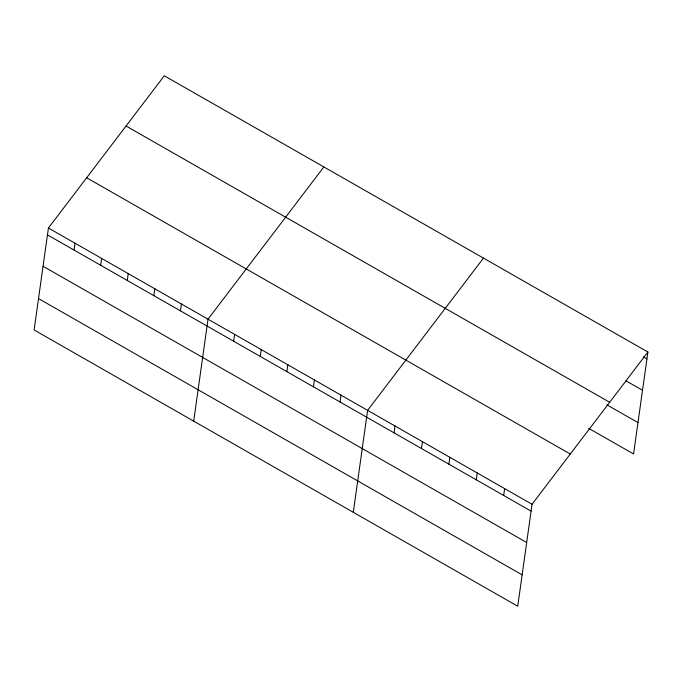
<?xml version="1.0" encoding="UTF-8"?>
<svg xmlns="http://www.w3.org/2000/svg" width="682" height="682" viewBox="0 0 682 682"><rect width="100%" height="100%" fill="white"/><g stroke="black" fill="none" stroke-linecap="round" stroke-linejoin="round"><path stroke-width="1.02" d="M48.431 228.027L34.1 329.969L517.723 606.221L532.045 504.279L647.9 352.031L164.277 75.779L48.431 228.027L532.045 504.279M74.065 250.072L75.029 243.218M100.663 265.264L101.627 258.41M127.261 280.455L128.225 273.61M153.859 295.656L154.823 288.801M180.457 310.847L181.421 303.993M193.697 421.135L208.019 319.185L323.873 166.945M233.662 341.23L234.625 334.385M260.26 356.43L261.223 349.576M286.858 371.622L287.821 364.768M313.456 386.813L314.419 379.959M340.054 402.005L341.017 395.159M353.293 512.293L367.615 410.351L483.47 258.103M394.06 432.857L395.023 426.003M421.467 448.509L422.431 441.655M448.867 464.169L449.83 457.315M476.275 479.821L477.238 472.967M503.683 495.473L504.646 488.619M647.9 352.031L633.569 453.973L588.813 428.407M643.279 356.797L646.937 358.885M626.085 380.871L642.529 390.266M126.051 126.017L609.665 402.269M606.92 404.852L637.985 422.593M86.657 177.78L570.28 454.033M47.467 234.881L531.082 511.125M43.051 266.261L526.674 542.505M38.507 298.588L522.131 574.841"/></g></svg>
